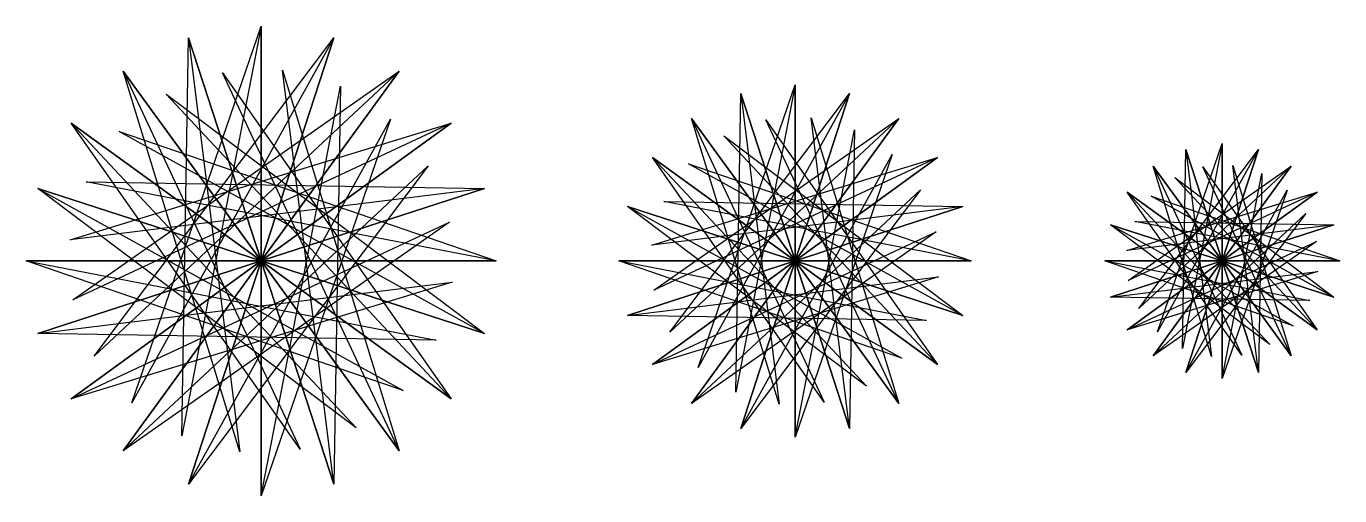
# Model space of a CAD drawing. Extents: x -11 to 50.5, y -11 to 11.
import ezdxf

# ---------------------------------------------------------------- set-up
doc = ezdxf.new("R2010")
doc.units = 0

msp = doc.modelspace()

# ---------------------------------------------------------------- linework, layer by layer
for p, q in [((-7.821, -4.454), (3.399, 10.462)), ((-6.062, -6.653), (0, 11)), ((3.399, 10.462), (-6.062, -6.653)), ((0, 11), (-3.709, -8.2)), ((-3.709, -8.2), (-3.399, 10.462)), ((-3.399, 10.462), (0, 0)), ((0, 0), (-3.399, 10.462)), ((-3.399, 10.462), (-0.994, -8.945)), ((0, 11), (0, 0)), ((0, 0), (0, 11)), ((3.399, 10.462), (0, 0)), ((0, 0), (3.399, 10.462)), ((-8.814, -1.819), (6.466, 8.899)), ((6.466, 8.899), (-7.821, -4.454)), ((-0.994, -8.945), (-6.466, 8.899)), ((-6.466, 8.899), (0, 0)), ((0, 0), (-6.466, 8.899)), ((-6.466, 8.899), (1.819, -8.814)), ((6.466, -8.899), (-1.819, 8.814)), ((-1.819, 8.814), (8.899, -6.466)), ((6.466, 8.899), (0, 0)), ((0, 0), (6.466, 8.899)), ((3.399, -10.462), (0.994, 8.945)), ((0.994, 8.945), (6.466, -8.899)), ((0, -11), (3.709, 8.2)), ((3.709, 8.2), (3.399, -10.462)), ((20.454, -4.989), (25, 8.25)), ((25, 8.25), (22.218, -6.15)), ((25, 8.25), (25, 0)), ((25, 0), (25, 8.25)), ((8.899, -6.466), (-4.454, 7.821)), ((-4.454, 7.821), (10.462, -3.399)), ((19.135, -3.34), (27.549, 7.846)), ((27.549, 7.846), (20.454, -4.989)), ((22.218, -6.15), (22.451, 7.846)), ((22.451, 7.846), (25, 0)), ((25, 0), (22.451, 7.846)), ((22.451, 7.846), (24.255, -6.709)), ((27.549, 7.846), (25, 0)), ((25, 0), (27.549, 7.846)), ((-8.945, 0.994), (8.899, 6.466)), ((1.819, -8.814), (-8.899, 6.466)), ((-8.899, 6.466), (0, 0)), ((0, 0), (-8.899, 6.466)), ((-8.899, 6.466), (4.454, -7.821)), ((8.899, 6.466), (-8.814, -1.819)), ((-3.399, -10.462), (6.062, 6.653)), ((6.062, 6.653), (0, -11)), ((8.899, 6.466), (0, 0)), ((0, 0), (8.899, 6.466)), ((18.389, -1.364), (29.849, 6.674)), ((29.849, 6.674), (19.135, -3.34)), ((24.255, -6.709), (20.151, 6.674)), ((20.151, 6.674), (25, 0)), ((25, 0), (20.151, 6.674)), ((20.151, 6.674), (26.364, -6.611)), ((29.849, -6.674), (23.636, 6.611)), ((23.636, 6.611), (31.674, -4.849)), ((29.849, 6.674), (25, 0)), ((25, 0), (29.849, 6.674)), ((25, -8.25), (27.782, 6.15)), ((27.549, -7.846), (25.745, 6.709)), ((25.745, 6.709), (29.849, -6.674)), ((27.782, 6.15), (27.549, -7.846)), ((10.462, -3.399), (-6.653, 6.062)), ((-6.653, 6.062), (11, 0)), ((31.674, -4.849), (21.66, 5.865)), ((21.66, 5.865), (32.846, -2.549)), ((22.451, -7.846), (29.546, 4.989)), ((29.546, 4.989), (25, -8.25)), ((41.09, -2.227), (46.7, 5.231)), ((41.969, -3.326), (45, 5.5)), ((46.7, 5.231), (41.969, -3.326)), ((45, 5.5), (43.145, -4.1)), ((43.145, -4.1), (43.3, 5.231)), ((43.3, 5.231), (45, 0)), ((45, 0), (43.3, 5.231)), ((43.3, 5.231), (44.503, -4.472)), ((45, 5.5), (45, 0)), ((45, 0), (45, 5.5)), ((46.7, 5.231), (45, 0)), ((45, 0), (46.7, 5.231)), ((-6.466, -8.899), (7.821, 4.454)), ((7.821, 4.454), (-3.399, -10.462)), ((18.291, 0.745), (31.674, 4.849)), ((26.364, -6.611), (18.326, 4.849)), ((18.326, 4.849), (25, 0)), ((25, 0), (18.326, 4.849)), ((18.326, 4.849), (28.34, -5.865)), ((31.674, 4.849), (18.389, -1.364)), ((32.846, -2.549), (20.011, 4.546)), ((20.011, 4.546), (33.25, 0)), ((31.674, 4.849), (25, 0)), ((25, 0), (31.674, 4.849)), ((40.593, -0.91), (48.233, 4.45)), ((48.233, 4.45), (41.09, -2.227)), ((44.503, -4.472), (41.767, 4.45)), ((41.767, 4.45), (45, 0)), ((45, 0), (41.767, 4.45)), ((41.767, 4.45), (45.91, -4.407)), ((48.233, -4.45), (44.09, 4.407)), ((44.09, 4.407), (49.45, -3.233)), ((48.233, 4.45), (45, 0)), ((45, 0), (48.233, 4.45)), ((46.7, -5.231), (45.497, 4.472)), ((45.497, 4.472), (48.233, -4.45)), ((11, 0), (-8.2, 3.709)), ((-8.2, 3.709), (10.462, 3.399)), ((49.45, -3.233), (42.773, 3.91)), ((42.773, 3.91), (50.231, -1.7)), ((45, -5.5), (46.855, 4.1)), ((46.855, 4.1), (46.7, -5.231)), ((4.454, -7.821), (-10.462, 3.399)), ((-10.462, 3.399), (0, 0)), ((0, 0), (-10.462, 3.399)), ((-10.462, 3.399), (6.653, -6.062)), ((10.462, 3.399), (-8.945, 0.994)), ((10.462, 3.399), (0, 0)), ((0, 0), (10.462, 3.399)), ((20.151, -6.674), (30.865, 3.34)), ((30.865, 3.34), (22.451, -7.846)), ((40.528, 0.497), (49.45, 3.233)), ((45.91, -4.407), (40.55, 3.233)), ((40.55, 3.233), (45, 0)), ((45, 0), (40.55, 3.233)), ((40.55, 3.233), (47.227, -3.91)), ((49.45, 3.233), (40.593, -0.91)), ((43.3, -5.231), (48.031, 3.326)), ((48.031, 3.326), (45, -5.5)), ((49.45, 3.233), (45, 0)), ((45, 0), (49.45, 3.233)), ((28.34, -5.865), (17.154, 2.549)), ((17.154, 2.549), (25, 0)), ((25, 0), (17.154, 2.549)), ((17.154, 2.549), (29.989, -4.546)), ((32.846, 2.549), (18.291, 0.745)), ((33.25, 0), (18.85, 2.782)), ((18.85, 2.782), (32.846, 2.549)), ((32.846, 2.549), (25, 0)), ((25, 0), (32.846, 2.549)), ((50.231, -1.7), (41.674, 3.031)), ((41.674, 3.031), (50.5, 0)), ((50.5, 0), (40.9, 1.855)), ((40.9, 1.855), (50.231, 1.7)), ((41.767, -4.45), (48.91, 2.227)), ((48.91, 2.227), (43.3, -5.231)), ((-8.899, -6.466), (8.814, 1.819)), ((8.814, 1.819), (-6.466, -8.899)), ((18.326, -4.849), (31.611, 1.364)), ((31.611, 1.364), (20.151, -6.674)), ((47.227, -3.91), (39.769, 1.7)), ((39.769, 1.7), (45, 0)), ((45, 0), (39.769, 1.7)), ((39.769, 1.7), (48.326, -3.031)), ((50.231, 1.7), (40.528, 0.497)), ((50.231, 1.7), (45, 0)), ((45, 0), (50.231, 1.7)), ((40.55, -3.233), (49.407, 0.91)), ((49.407, 0.91), (41.767, -4.45)), ((6.653, -6.062), (-11, 0)), ((-11, 0), (0, 0)), ((0, 0), (-11, 0)), ((-11, 0), (8.2, -3.709)), ((-10.462, -3.399), (0, 0)), ((0, 0), (-10.462, -3.399)), ((-8.899, -6.466), (0, 0)), ((0, 0), (-8.899, -6.466)), ((-6.466, -8.899), (0, 0)), ((0, 0), (-6.466, -8.899)), ((-3.399, -10.462), (0, 0)), ((0, 0), (-3.399, -10.462)), ((0, 0), (11, 0)), ((0, -11), (0, 0)), ((0, 0), (0, -11)), ((3.399, -10.462), (0, 0)), ((0, 0), (3.399, -10.462)), ((6.466, -8.899), (0, 0)), ((0, 0), (6.466, -8.899)), ((8.899, -6.466), (0, 0)), ((0, 0), (8.899, -6.466)), ((10.462, -3.399), (0, 0)), ((0, 0), (10.462, -3.399)), ((11, 0), (0, 0)), ((29.989, -4.546), (16.75, 0)), ((16.75, 0), (25, 0)), ((25, 0), (16.75, 0)), ((16.75, 0), (31.15, -2.782)), ((17.154, -2.549), (25, 0)), ((25, 0), (17.154, -2.549)), ((18.326, -4.849), (25, 0)), ((25, 0), (18.326, -4.849)), ((20.151, -6.674), (25, 0)), ((25, 0), (20.151, -6.674)), ((22.451, -7.846), (25, 0)), ((25, 0), (22.451, -7.846)), ((25, 0), (33.25, 0)), ((25, -8.25), (25, 0)), ((25, 0), (25, -8.25)), ((27.549, -7.846), (25, 0)), ((25, 0), (27.549, -7.846)), ((29.849, -6.674), (25, 0)), ((25, 0), (29.849, -6.674)), ((31.674, -4.849), (25, 0)), ((25, 0), (31.674, -4.849)), ((32.846, -2.549), (25, 0)), ((25, 0), (32.846, -2.549)), ((33.25, 0), (25, 0)), ((48.326, -3.031), (39.5, 0)), ((39.5, 0), (45, 0)), ((45, 0), (39.5, 0)), ((39.5, 0), (49.1, -1.855)), ((39.769, -1.7), (45, 0)), ((45, 0), (39.769, -1.7)), ((40.55, -3.233), (45, 0)), ((45, 0), (40.55, -3.233)), ((41.767, -4.45), (45, 0)), ((45, 0), (41.767, -4.45)), ((43.3, -5.231), (45, 0)), ((45, 0), (43.3, -5.231)), ((45, 0), (50.5, 0)), ((45, -5.5), (45, 0)), ((45, 0), (45, -5.5)), ((46.7, -5.231), (45, 0)), ((45, 0), (46.7, -5.231)), ((48.233, -4.45), (45, 0)), ((45, 0), (48.233, -4.45)), ((49.45, -3.233), (45, 0)), ((45, 0), (49.45, -3.233)), ((50.231, -1.7), (45, 0)), ((45, 0), (50.231, -1.7)), ((50.5, 0), (45, 0)), ((39.769, -1.7), (49.472, -0.497)), ((49.472, -0.497), (40.55, -3.233)), ((-10.462, -3.399), (8.945, -0.994)), ((8.945, -0.994), (-8.899, -6.466)), ((17.154, -2.549), (31.709, -0.745)), ((31.709, -0.745), (18.326, -4.849)), ((49.1, -1.855), (39.769, -1.7)), ((31.15, -2.782), (17.154, -2.549)), ((8.2, -3.709), (-10.462, -3.399))]:
    msp.add_line(p, q)

doc.saveas('drawing.dxf')
